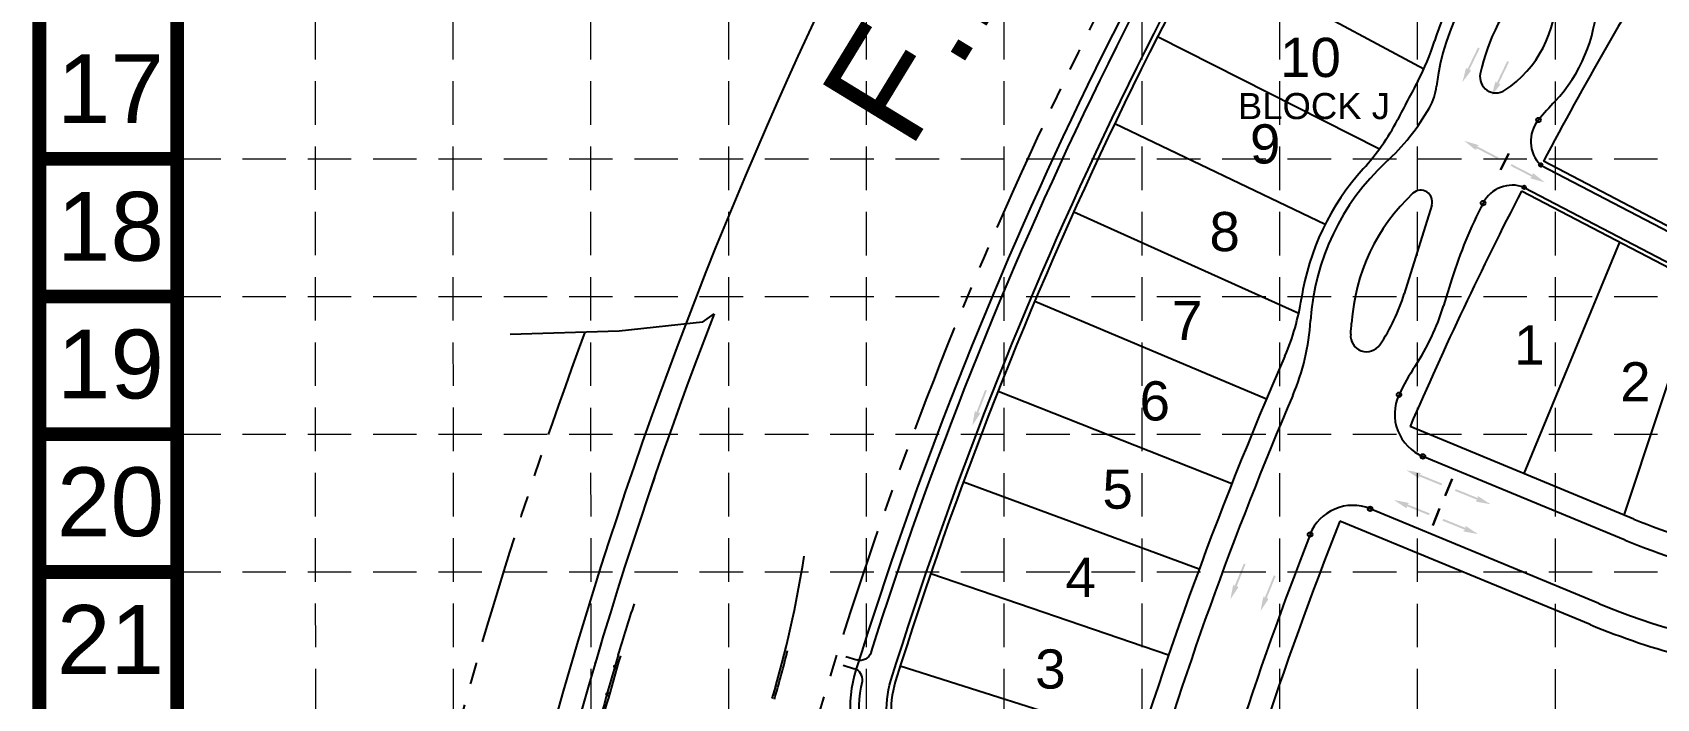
# Model space of a CAD drawing. Header units: inches. Extents: x 3312 to 5850, y 7905 to 11961.
# Drawn here: x 3312 to 4058, y 10571 to 10877 of the extents above; entities that cross this region are included whole.
import ezdxf
from ezdxf.enums import TextEntityAlignment as Align

# ---------------------------------------------------------------- set-up
doc = ezdxf.new("R2010")
doc.units = ezdxf.units.IN
doc.header["$LTSCALE"] = 80
doc.header["$MEASUREMENT"] = 0
doc.linetypes.add('HIDDEN', pattern=[0.375, 0.25, -0.125])
doc.linetypes.add('PHANTOM2', pattern=[1.25, 0.625, -0.125, 0.125, -0.125, 0.125, -0.125])
for name, color, linetype in [('1 BLOCK NUMBER', 7, 'Continuous'), ('1 LOT NUMBER', 7, 'Continuous'), ('BASE', 7, 'Continuous'), ('BNDY', 7, 'PHANTOM2'), ('grid', 254, 'HIDDEN'), ('LOT NUM', 7, 'Continuous'), ('LOTLINE', 7, 'Continuous'), ('PAVING', 7, 'Continuous'), ('ROW', 7, 'Continuous')]:
    doc.layers.add(name, color=color, linetype=linetype)
doc.styles.get("Standard").update_dxf_attribs({"font": 'ARIAL.TTF', "height": 25})

msp = doc.modelspace()

# ---------------------------------------------------------------- hatches: boundary and pattern name
at = {"layer": 'PAVING'}
h = msp.add_hatch(color=256, dxfattribs=at)
edge = h.paths.add_edge_path()
edge.add_line((3971.23, 10860.4), (3971.45, 10859.66))
edge.add_line((3971.45, 10859.66), (3976.28, 10869.67))
edge.add_line((3976.28, 10869.67), (3977.09, 10869.28))
edge.add_line((3977.09, 10869.28), (3972.27, 10859.27))
edge.add_line((3972.27, 10859.27), (3973.09, 10859.51))
edge.add_line((3973.09, 10859.51), (3973.1, 10859.51))
edge.add_ellipse((3972.89, 10858.98), major_axis=(0.255, 0.53), ratio=0.285714, start_angle=-125.83153, end_angle=14.49672, ccw=False)
edge.add_line((3972.86, 10858.61), (3972.86, 10858.62))
edge.add_line((3972.86, 10858.62), (3969.13, 10853.73))
edge.add_line((3969.13, 10853.73), (3970.67, 10859.68))
edge.add_line((3970.67, 10859.68), (3970.67, 10859.67))
edge.add_ellipse((3970.94, 10859.92), major_axis=(0.255, 0.53), ratio=0.285714, start_angle=-17.18267, end_angle=124.72693, ccw=False)
edge.add_line((3971.23, 10860.4), (3971.23, 10860.4))
edge.add_line((3971.23, 10860.4), (3971.23, 10860.4))
edge.add_line((3971.23, 10860.4), (3971.23, 10860.4))
h = msp.add_hatch(color=256, dxfattribs=at)
edge = h.paths.add_edge_path()
edge.add_line((3984.66, 10854.09), (3984.89, 10853.35))
edge.add_line((3984.89, 10853.35), (3989.71, 10863.36))
edge.add_line((3989.71, 10863.36), (3990.53, 10862.97))
edge.add_line((3990.53, 10862.97), (3985.7, 10852.96))
edge.add_line((3985.7, 10852.96), (3986.53, 10853.2))
edge.add_line((3986.53, 10853.2), (3986.53, 10853.2))
edge.add_ellipse((3986.32, 10852.67), major_axis=(0.255, 0.53), ratio=0.285714, start_angle=-125.83153, end_angle=14.49672, ccw=False)
edge.add_line((3986.29, 10852.3), (3986.29, 10852.3))
edge.add_line((3986.29, 10852.3), (3982.56, 10847.42))
edge.add_line((3982.56, 10847.42), (3984.1, 10853.36))
edge.add_line((3984.1, 10853.36), (3984.1, 10853.36))
edge.add_ellipse((3984.37, 10853.6), major_axis=(0.255, 0.53), ratio=0.285714, start_angle=-17.18267, end_angle=124.72693, ccw=False)
edge.add_line((3984.66, 10854.09), (3984.66, 10854.09))
edge.add_line((3984.66, 10854.09), (3984.66, 10854.09))
edge.add_line((3984.66, 10854.09), (3984.66, 10854.09))
at = {"layer": 'PAVING', "linetype": 'Continuous', "lineweight": 30}
h = msp.add_hatch(color=256, dxfattribs=at)
edge = h.paths.add_edge_path()
edge.add_line((3976.6, 10824.46), (3975.85, 10824.25))
edge.add_line((3975.85, 10824.25), (3985.72, 10819.14))
edge.add_line((3985.72, 10819.14), (3985.31, 10818.34))
edge.add_line((3985.31, 10818.34), (3975.44, 10823.45))
edge.add_line((3975.44, 10823.45), (3975.66, 10822.62))
edge.add_line((3975.66, 10822.62), (3975.66, 10822.61))
edge.add_ellipse((3975.14, 10822.84), major_axis=(0.522, -0.27), ratio=0.285714, start_angle=-125.83153, end_angle=14.49672, ccw=False)
edge.add_line((3974.77, 10822.88), (3974.77, 10822.88))
edge.add_line((3974.77, 10822.88), (3970, 10826.74))
edge.add_line((3970, 10826.74), (3975.89, 10825.03))
edge.add_line((3975.89, 10825.03), (3975.89, 10825.03))
edge.add_ellipse((3976.12, 10824.76), major_axis=(0.522, -0.27), ratio=0.285714, start_angle=-17.18267, end_angle=124.72693, ccw=False)
edge.add_line((3976.6, 10824.46), (3976.6, 10824.46))
edge.add_line((3976.6, 10824.46), (3976.6, 10824.46))
edge.add_line((3976.6, 10824.46), (3976.6, 10824.46))
h = msp.add_hatch(color=256, dxfattribs=at)
edge = h.paths.add_edge_path()
edge.add_line((4001.32, 10811.71), (4001.58, 10810.98))
edge.add_line((4001.58, 10810.98), (3991.7, 10816.06))
edge.add_line((3991.7, 10816.06), (3991.28, 10815.26))
edge.add_line((3991.28, 10815.26), (4001.17, 10810.18))
edge.add_line((4001.17, 10810.18), (4000.36, 10809.88))
edge.add_line((4000.36, 10809.88), (4000.36, 10809.88))
edge.add_ellipse((4000.85, 10809.58), major_axis=(-0.523, 0.269), ratio=0.285714, start_angle=345.50328, end_angle=485.83153)
edge.add_line((4001.09, 10809.3), (4001.09, 10809.3))
edge.add_line((4001.09, 10809.3), (4007.01, 10807.66))
edge.add_line((4007.01, 10807.66), (4002.2, 10811.47))
edge.add_line((4002.2, 10811.47), (4002.2, 10811.47))
edge.add_ellipse((4001.84, 10811.5), major_axis=(-0.523, 0.269), ratio=0.285714, start_angle=235.27307, end_angle=377.18267)
edge.add_line((4001.32, 10811.71), (4001.32, 10811.71))
edge.add_line((4001.32, 10811.71), (4001.32, 10811.71))
edge.add_line((4001.32, 10811.71), (4001.32, 10811.71))
at = {"layer": 'PAVING'}
h = msp.add_hatch(color=256, dxfattribs=at)
edge = h.paths.add_edge_path()
edge.add_line((3745.58, 10702.71), (3745.87, 10701.99))
edge.add_line((3745.87, 10701.99), (3749.88, 10712.36))
edge.add_line((3749.88, 10712.36), (3750.72, 10712.03))
edge.add_line((3750.72, 10712.03), (3746.71, 10701.67))
edge.add_line((3746.71, 10701.67), (3747.51, 10701.98))
edge.add_line((3747.51, 10701.98), (3747.51, 10701.98))
edge.add_ellipse((3747.35, 10701.43), major_axis=(0.212, 0.548), ratio=0.285714, start_angle=-125.83153, end_angle=14.49672, ccw=False)
edge.add_line((3747.35, 10701.06), (3747.35, 10701.06))
edge.add_line((3747.35, 10701.06), (3744.02, 10695.9))
edge.add_line((3744.02, 10695.9), (3745.08, 10701.95))
edge.add_line((3745.08, 10701.95), (3745.08, 10701.94))
edge.add_ellipse((3745.33, 10702.21), major_axis=(0.212, 0.548), ratio=0.285714, start_angle=-17.18267, end_angle=124.72693, ccw=False)
edge.add_line((3745.58, 10702.71), (3745.58, 10702.71))
edge.add_line((3745.58, 10702.71), (3745.58, 10702.71))
edge.add_line((3745.58, 10702.71), (3745.58, 10702.71))
at = {"layer": 'PAVING', "linetype": 'Continuous', "lineweight": 30}
h = msp.add_hatch(color=256, dxfattribs=at)
edge = h.paths.add_edge_path()
edge.add_line((3950.26, 10673.75), (3949.54, 10673.48))
edge.add_line((3949.54, 10673.48), (3959.83, 10669.29))
edge.add_line((3959.83, 10669.29), (3959.49, 10668.45))
edge.add_line((3959.49, 10668.45), (3949.2, 10672.64))
edge.add_line((3949.2, 10672.64), (3949.49, 10671.84))
edge.add_line((3949.49, 10671.84), (3949.49, 10671.83))
edge.add_ellipse((3948.95, 10672.01), major_axis=(0.545, -0.222), ratio=0.285714, start_angle=-125.83153, end_angle=14.49672, ccw=False)
edge.add_line((3948.58, 10672.01), (3948.58, 10672.01))
edge.add_line((3948.58, 10672.01), (3943.48, 10675.43))
edge.add_line((3943.48, 10675.43), (3949.5, 10674.26))
edge.add_line((3949.5, 10674.26), (3949.5, 10674.26))
edge.add_ellipse((3949.76, 10674.01), major_axis=(0.545, -0.222), ratio=0.285714, start_angle=-17.18267, end_angle=124.72693, ccw=False)
edge.add_line((3950.26, 10673.75), (3950.26, 10673.75))
edge.add_line((3950.26, 10673.75), (3950.26, 10673.75))
edge.add_line((3950.26, 10673.75), (3950.26, 10673.75))
h = msp.add_hatch(color=256, dxfattribs=at)
edge = h.paths.add_edge_path()
edge.add_line((3944.57, 10660.05), (3943.84, 10659.77))
edge.add_line((3943.84, 10659.77), (3954.14, 10655.58))
edge.add_line((3954.14, 10655.58), (3953.8, 10654.74))
edge.add_line((3953.8, 10654.74), (3943.5, 10658.94))
edge.add_line((3943.5, 10658.94), (3943.8, 10658.13))
edge.add_line((3943.8, 10658.13), (3943.8, 10658.12))
edge.add_ellipse((3943.26, 10658.3), major_axis=(0.545, -0.222), ratio=0.285714, start_angle=-125.83153, end_angle=14.49672, ccw=False)
edge.add_line((3942.89, 10658.3), (3942.89, 10658.31))
edge.add_line((3942.89, 10658.31), (3937.78, 10661.72))
edge.add_line((3937.78, 10661.72), (3943.81, 10660.56))
edge.add_line((3943.81, 10660.56), (3943.81, 10660.56))
edge.add_ellipse((3944.07, 10660.3), major_axis=(0.545, -0.222), ratio=0.285714, start_angle=-17.18267, end_angle=124.72693, ccw=False)
edge.add_line((3944.57, 10660.04), (3944.57, 10660.05))
edge.add_line((3944.57, 10660.05), (3944.57, 10660.05))
edge.add_line((3944.57, 10660.05), (3944.57, 10660.05))
h = msp.add_hatch(color=256, dxfattribs=at)
edge = h.paths.add_edge_path()
edge.add_line((3976.03, 10663.29), (3976.36, 10662.6))
edge.add_line((3976.36, 10662.6), (3966.06, 10666.76))
edge.add_line((3966.06, 10666.76), (3965.72, 10665.92))
edge.add_line((3965.72, 10665.92), (3976.02, 10661.76))
edge.add_line((3976.02, 10661.76), (3975.25, 10661.38))
edge.add_line((3975.25, 10661.38), (3975.25, 10661.38))
edge.add_ellipse((3975.76, 10661.13), major_axis=(-0.545, 0.22), ratio=0.285714, start_angle=345.50328, end_angle=485.83153)
edge.add_line((3976.03, 10660.87), (3976.03, 10660.88))
edge.add_line((3976.03, 10660.88), (3982.07, 10659.77))
edge.add_line((3982.07, 10659.77), (3976.93, 10663.13))
edge.add_line((3976.93, 10663.13), (3976.93, 10663.13))
edge.add_ellipse((3976.57, 10663.13), major_axis=(-0.545, 0.22), ratio=0.285714, start_angle=235.27307, end_angle=377.18267)
edge.add_line((3976.03, 10663.29), (3976.03, 10663.29))
edge.add_line((3976.03, 10663.29), (3976.03, 10663.29))
edge.add_line((3976.03, 10663.29), (3976.03, 10663.29))
h = msp.add_hatch(color=256, dxfattribs=at)
edge = h.paths.add_edge_path()
edge.add_line((3970.34, 10649.59), (3970.67, 10648.89))
edge.add_line((3970.67, 10648.89), (3960.36, 10653.05))
edge.add_line((3960.36, 10653.05), (3960.02, 10652.21))
edge.add_line((3960.02, 10652.21), (3970.33, 10648.05))
edge.add_line((3970.33, 10648.05), (3969.55, 10647.68))
edge.add_line((3969.55, 10647.68), (3969.55, 10647.67))
edge.add_ellipse((3970.06, 10647.42), major_axis=(-0.545, 0.22), ratio=0.285714, start_angle=345.50328, end_angle=485.83153)
edge.add_line((3970.33, 10647.17), (3970.33, 10647.17))
edge.add_line((3970.33, 10647.17), (3976.37, 10646.06))
edge.add_line((3976.37, 10646.06), (3971.24, 10649.43))
edge.add_line((3971.24, 10649.43), (3971.24, 10649.42))
edge.add_ellipse((3970.88, 10649.42), major_axis=(-0.545, 0.22), ratio=0.285714, start_angle=235.27307, end_angle=377.18267)
edge.add_line((3970.34, 10649.59), (3970.34, 10649.59))
edge.add_line((3970.34, 10649.59), (3970.34, 10649.59))
edge.add_line((3970.34, 10649.59), (3970.34, 10649.59))
at = {"layer": 'PAVING'}
h = msp.add_hatch(color=256, dxfattribs=at)
edge = h.paths.add_edge_path()
edge.add_line((3864.26, 10622.96), (3864.53, 10622.24))
edge.add_line((3864.53, 10622.24), (3868.71, 10632.54))
edge.add_line((3868.71, 10632.54), (3869.54, 10632.2))
edge.add_line((3869.54, 10632.2), (3865.37, 10621.9))
edge.add_line((3865.37, 10621.9), (3866.18, 10622.2))
edge.add_line((3866.18, 10622.2), (3866.18, 10622.2))
edge.add_ellipse((3866, 10621.66), major_axis=(0.221, 0.545), ratio=0.285714, start_angle=-125.83153, end_angle=14.49672, ccw=False)
edge.add_line((3866, 10621.29), (3866, 10621.29))
edge.add_line((3866, 10621.29), (3862.59, 10616.18))
edge.add_line((3862.59, 10616.18), (3863.75, 10622.21))
edge.add_line((3863.75, 10622.21), (3863.75, 10622.2))
edge.add_ellipse((3864, 10622.46), major_axis=(0.221, 0.545), ratio=0.285714, start_angle=-17.18267, end_angle=124.72693, ccw=False)
edge.add_line((3864.26, 10622.97), (3864.26, 10622.96))
edge.add_line((3864.26, 10622.96), (3864.26, 10622.96))
edge.add_line((3864.26, 10622.96), (3864.26, 10622.96))
h = msp.add_hatch(color=256, dxfattribs=at)
edge = h.paths.add_edge_path()
edge.add_line((3878.07, 10617.52), (3878.34, 10616.8))
edge.add_line((3878.34, 10616.8), (3882.52, 10627.1))
edge.add_line((3882.52, 10627.1), (3883.35, 10626.76))
edge.add_line((3883.35, 10626.76), (3879.18, 10616.46))
edge.add_line((3879.18, 10616.46), (3879.99, 10616.76))
edge.add_line((3879.99, 10616.76), (3879.99, 10616.76))
edge.add_ellipse((3879.82, 10616.22), major_axis=(0.221, 0.545), ratio=0.285714, start_angle=-125.83153, end_angle=14.49672, ccw=False)
edge.add_line((3879.81, 10615.85), (3879.81, 10615.85))
edge.add_line((3879.81, 10615.85), (3876.4, 10610.74))
edge.add_line((3876.4, 10610.74), (3877.56, 10616.77))
edge.add_line((3877.56, 10616.77), (3877.56, 10616.76))
edge.add_ellipse((3877.81, 10617.02), major_axis=(0.221, 0.545), ratio=0.285714, start_angle=-17.18267, end_angle=124.72693, ccw=False)
edge.add_line((3878.07, 10617.53), (3878.07, 10617.52))
edge.add_line((3878.07, 10617.52), (3878.07, 10617.52))
edge.add_line((3878.07, 10617.52), (3878.07, 10617.52))

# ---------------------------------------------------------------- linework, layer by layer
at = {"layer": 'BASE', "const_width": 6.33}
for points in [[(5846.57, 7907.78), (5846.57, 11957.48), (3315.51, 11957.48), (3315.51, 7907.78)], [(5783.3, 7971.06), (5783.3, 11894.2), (3378.79, 11894.2), (3378.79, 7971.06)]]:
    msp.add_lwpolyline(points, close=True, dxfattribs=at)
for points in [[(3378.79, 10818.5), (3315.51, 10818.5)], [(3378.79, 10755.23), (3315.51, 10755.23)], [(3378.79, 10691.95), (3315.51, 10691.95)], [(3378.79, 10628.67), (3315.51, 10628.67)]]:
    msp.add_lwpolyline(points, dxfattribs=at)
at = {"layer": 'BNDY'}
for p, q in [((3620.03, 10743.47), (3581.75, 10739.37)), ((3620.03, 10743.47), (3625.42, 10747.3)), ((3581.75, 10739.37), (3530.32, 10737.75))]:
    msp.add_line(p, q, dxfattribs=at)
for radius, start, end in [(1952.86, 146.12145, 178.75542), (2057.86, 158.85104, 178.75527), (2110.36, 159.64571, 167.38301)]:
    msp.add_arc((5544.68, 10004.84), radius, start, end, dxfattribs=at)
at = {"layer": 'grid', "color": 252, "linetype": 'HIDDEN', "lineweight": 0}
for p, q in [((3442.64, 8224.18), (3442.3, 11891.83)), ((3506.19, 8224.17), (3505.4, 11891.8)), ((3569.27, 8224.16), (3568.69, 11891.63)), ((3632.89, 8224.15), (3631.89, 11891.53)), ((3695.59, 8224.14), (3695.32, 11892.02)), ((3758.47, 8224.13), (3758.67, 11891.9)), ((3822.23, 8224.12), (3821.89, 11891.67)), ((3885.73, 8224.11), (3885.08, 11891.72)), ((3948.5, 8224.1), (3948.52, 11891.69)), ((4011.95, 8224.09), (4011.89, 11891.67)), ((3378.79, 10818.5), (5783.3, 10818.5)), ((3378.79, 10755.23), (5783.3, 10755.23)), ((3378.79, 10691.95), (5783.3, 10691.95)), ((3378.79, 10628.67), (5783.3, 10628.67))]:
    msp.add_line(p, q, dxfattribs=at)
at = {"layer": 'LOTLINE'}
for p, q in [((3849.83, 10914.35), (3951.43, 10859.82)), ((3829.16, 10874.73), (3931.07, 10823.05)), ((3809.42, 10834.65), (3906.06, 10788.43)), ((3790.61, 10794.11), (3893.97, 10747.61)), ((4041.3, 10780.16), (3997.32, 10673.94)), ((4043.49, 10654.82), (4078.7, 10761.26)), ((3772.75, 10753.16), (3879.15, 10708.22)), ((3755.85, 10711.79), (3863.26, 10669.34)), ((3739.91, 10670.05), (3848.28, 10630.11)), ((3724.94, 10627.95), (3834.21, 10590.53)), ((3710.96, 10585.51), (3821.07, 10550.64))]:
    msp.add_line(p, q, dxfattribs=at)
at = {"layer": 'PAVING', "linetype": 'Continuous', "lineweight": 30}
for p, q in [((3986.56, 10813.48), (3990.45, 10820.93)), ((3961.18, 10663.72), (3964.37, 10671.49)), ((3955.48, 10650.01), (3958.68, 10657.78))]:
    msp.add_line(p, q, dxfattribs=at)
at = {"layer": 'PAVING'}
for p, q in [((4005.1, 10815.65), (4071.55, 10780.96)), ((3997.52, 10805.39), (4065.71, 10769.79)), ((3955.03, 10797.25), (3942.42, 10756.48)), ((3964.34, 10763.39), (3960.47, 10750.9)), ((4043.89, 10643.3), (3950.99, 10681.76)), ((4031.84, 10614.19), (3926.79, 10657.69)), ((3684.65, 10585.85), (3689.89, 10584.2)), ((3685.9, 10589.85), (3690.93, 10588.28))]:
    msp.add_line(p, q, dxfattribs=at)
for centre, radius in [((4004.08, 10836.32), 1.05), ((4005.1, 10815.65), 0.788), ((3997.52, 10805.39), 0.788), ((3978.62, 10798.17), 1.05), ((3940.02, 10710.1), 1.05), ((3950.99, 10681.76), 1.05), ((3926.79, 10657.69), 1.05), ((3899.18, 10645.91), 1.05), ((3580.22, 10585.18), 0.672), ((3576.56, 10572.44), 0.672)]:
    msp.add_circle(centre, radius, dxfattribs=at)
at = {"layer": 'PAVING', "extrusion": (0, 0, -1)}
for centre, radius, start, end in [((-5544.68, 10004.84), 1938.16, 17.62536, 33.87855), ((-5544.68, 10004.84), 1925.56, 17.34237, 33.87855), ((-4086.23, 10442.63), 526.05, 16.3118, 19.02257), ((-3692.5, 10593.29), 5.25, 197.61218, 287.39579), ((-3748.75, 10565.67), 56.7, 285.80737, 13.11982), ((-3748.75, 10565.67), 44.1, 285.80737, 17.34237)]:
    msp.add_arc(centre, radius, start, end, dxfattribs=at)
at = {"layer": 'PAVING'}
for centre, radius, start, end in [((4064.67, 10839.18), 108.15, 129.70084, 173.23204), ((4064.67, 10839.18), 89.25, 137.04461, 168.08272), ((3959.6, 10893.73), 52.5, 303.52896, 1.59837), ((3959.6, 10893.73), 71.4, 316.86942, 357.56117), ((3984.54, 10856.1), 7.35, 168.08272, 303.52896), ((3931.21, 10855.02), 26.25, 330.245, 353.23204), ((3862.84, 10894.1), 105, 312.67793, 330.245), ((4164.96, 10701.35), 210, 136.86942, 140.00647), ((4015.74, 10826.53), 15.22, 140.00647, 225.64056), ((4007.33, 10737.4), 108.15, 132.67793, 176.36548), ((4007.33, 10737.4), 89.25, 133.02995, 176.36548), ((3950.01, 10798.81), 5.25, 342.81563, 133.02995), ((3992.13, 10791.15), 15.22, 69.23948, 152.5449), ((4164.96, 10701.35), 210, 152.5449, 162.81563), ((3857.15, 10782.85), 89.25, 326.11288, 342.81563), ((3857.15, 10782.85), 108.15, 326.5754, 342.81563), ((3794.61, 10750.91), 105, 336.91089, 356.36548), ((3794.61, 10750.91), 123.9, 353.99602, 356.36548), ((3925.14, 10737.19), 7.35, 173.99602, 326.11288), ((4035.05, 10665.44), 105, 146.5754, 154.82993), ((5544.68, 10004.84), 1797.46, 156.91089, 163.53491), ((3959.03, 10701.16), 21, 154.82993, 247.50749), ((3918.75, 10638.29), 21, 67.50773, 158.7145), ((5544.68, 10004.84), 1765.96, 158.7145, 172.07449), ((4158.37, 10919.78), 299.25, 247.50773, 267.87775), ((3148.32, 10718.19), 525, 343.66432, 350.98428), ((4158.37, 10919.78), 330.75, 247.50773, 261.87934), ((3148.32, 10718.19), 526.05, 343.66432, 346.18804), ((5542.78, 10016.38), 2042.64, 163.6882, 166.24864), ((5542.78, 10016.38), 2043.69, 163.6882, 165.15919), ((3688.32, 10579.19), 5.25, 352.82341, 72.6038)]:
    msp.add_arc(centre, radius, start, end, dxfattribs=at)
at = {"layer": 'ROW'}
for p, q in [((4072.52, 10782.82), (4006.36, 10817.36)), ((4064.74, 10767.93), (3996.26, 10803.68)), ((4047.91, 10653), (3945.1, 10695.56)), ((4027.82, 10604.49), (3912.89, 10652.08))]:
    msp.add_line(p, q, dxfattribs=at)
for centre, radius, start, end in [((5544.68, 10004.84), 2068.36, 146.11076, 167.35446), ((5544.68, 10004.84), 1942.36, 146.12145, 162.65934), ((5544.68, 10004.84), 1923.46, 146.12145, 162.65763), ((5544.68, 10004.84), 1739.71, 148.22583, 152.15765), ((4064.67, 10839.18), 113.4, 138.32548, 162.85086), ((3855.98, 10903.58), 105, 331.97765, 342.85086), ((5544.68, 10004.84), 1807.96, 151.97765, 152.61734), ((3846.05, 10884.67), 105, 317.59948, 332.61734), ((4007.33, 10737.4), 113.4, 137.59948, 171.44393), ((5544.68, 10004.84), 1742.34, 152.71053, 156.64448), ((3791.36, 10769.89), 105, 336.42607, 351.44393), ((3791.36, 10769.89), 105, 336.42607, 351.44393), ((5544.68, 10004.84), 2057.86, 158.85104, 178.75527), ((5544.68, 10004.84), 1807.96, 156.42607, 163.92643), ((4158.37, 10919.78), 288.75, 247.50773, 267.87775), ((5544.68, 10004.84), 1755.46, 158.36452, 172.42447), ((4158.37, 10919.78), 341.25, 247.50773, 263.46602), ((3746.72, 10566.24), 58.8, 162.65934, 254.19263), ((3748.75, 10565.67), 42, 162.65763, 254.19263)]:
    msp.add_arc(centre, radius, start, end, dxfattribs=at)

# ---------------------------------------------------------------- texts
at = {"layer": '1 BLOCK NUMBER'}
msp.add_text('BLOCK J ', height=12, dxfattribs=at).set_placement((3865.99, 10842.73), align=Align.MIDDLE_LEFT)
at = {"layer": '1 LOT NUMBER'}
for s, p in [('10', (3885.37, 10865.09)), ('9', (3871.55, 10825.36)), ('8', (3852.96, 10785.07)), ('7', (3835.71, 10744.18)), ('1', (3992.87, 10732.92)), ('2', (4041.58, 10716.04)), ('6', (3820.85, 10707.27)), ('5', (3803.79, 10666.74)), ('4', (3786.84, 10626.17)), ('3', (3772.9, 10584.1))]:
    msp.add_text(s, height=18, dxfattribs=at).set_placement(p, align=Align.MIDDLE_LEFT)
at = {"layer": 'BASE'}
for s, p in [('17', (3348.17, 10850.76)), ('18', (3348.17, 10787.48)), ('19', (3348.17, 10724.21)), ('20', (3348.17, 10660.93)), ('21', (3348.17, 10597.66))]:
    msp.add_text(s, height=31.638, dxfattribs=at).set_placement(p, align=Align.MIDDLE_CENTER)
at = {"layer": 'LOT NUM'}
msp.add_text('F.M. 2931         ', height=50.0419, rotation=58.59276, dxfattribs=at).set_placement((3693.83, 10834.82), align=Align.MIDDLE_LEFT)

doc.saveas('drawing.dxf')
